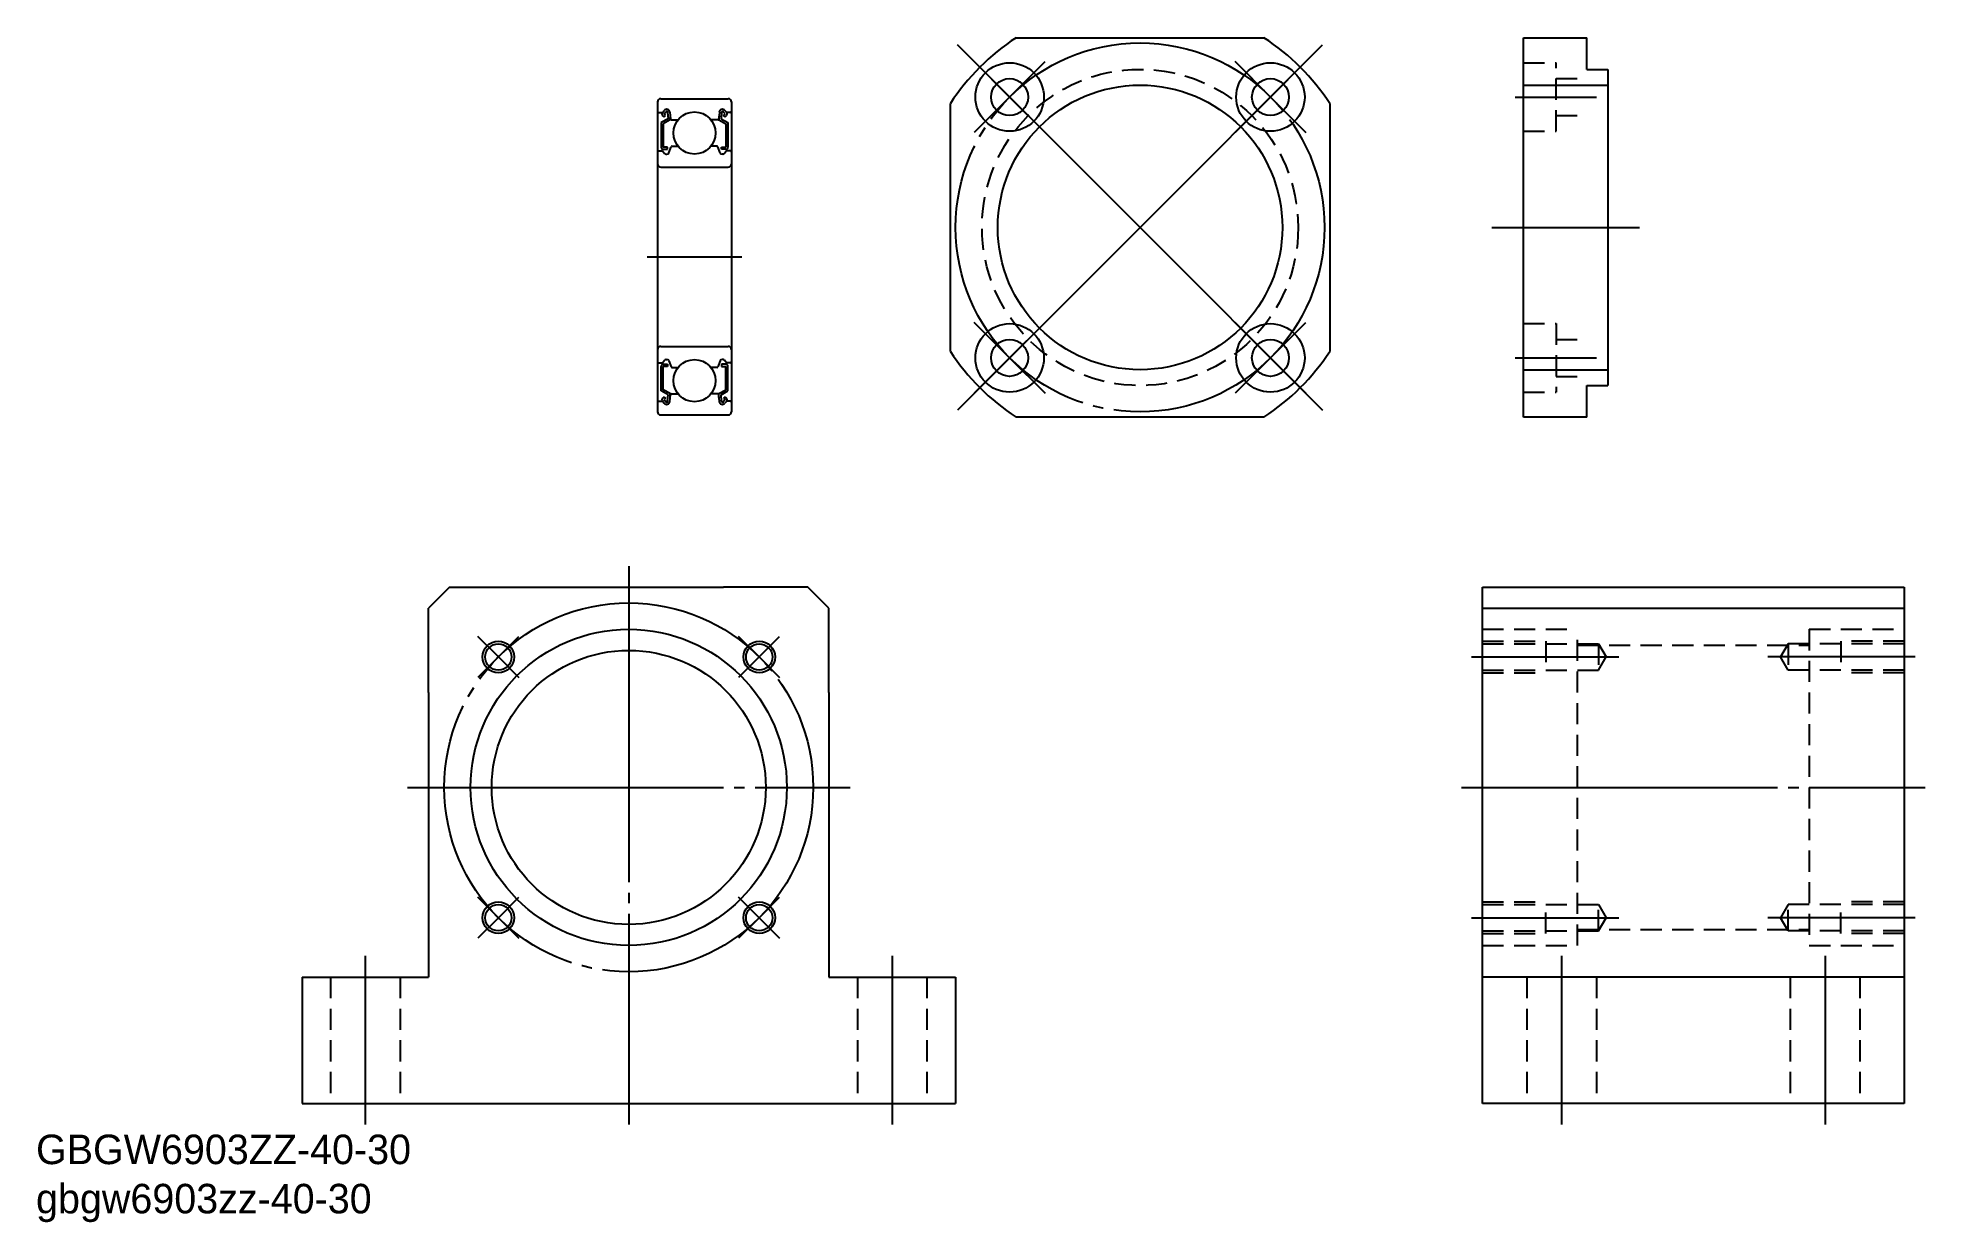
# Model space of a CAD drawing. Extents: x -131 to 48, y -25 to 88.
import ezdxf

# ---------------------------------------------------------------- set-up
doc = ezdxf.new("R2010")
doc.units = 0
doc.linetypes.add('CENTER', pattern=[33, 30, -1, 1, -1])
doc.linetypes.add('DASHED', pattern=[3, 2, -1])
doc.layers.get('0').update_dxf_attribs({"linetype": 'CONTINUOUS'})
doc.layers.add('CENTER', color=7, linetype='CONTINUOUS')

# ---------------------------------------------------------------- blocks, each defined once
blk = doc.blocks.new('*U2')
at = {"linetype": 'CONTINUOUS'}
for s, p in [('GBGW6903ZZ-40-30', (-131.53, -19.2)), ('gbgw6903zz-40-30', (-131.53, -23.87))]:
    blk.add_text(s, height=2.8, dxfattribs=at).set_placement(p)

msp = doc.modelspace()

# ---------------------------------------------------------------- linework, layer by layer
at = {"color": 7, "linetype": 'CONTINUOUS'}
for p, q in [((-38.53, 87.68), (-15.01, 87.68)), ((9.61, 51.68), (9.61, 87.68)), ((9.61, 87.68), (15.61, 87.68)), ((15.61, 84.68), (15.61, 87.68)), ((15.61, 84.68), (17.61, 84.68)), ((17.61, 84.68), (17.61, 54.68)), ((9.61, 83.18), (17.61, 83.18)), ((-44.77, 57.92), (-44.77, 81.44)), ((-8.77, 81.44), (-8.77, 57.92)), ((9.61, 56.18), (17.61, 56.18)), ((15.61, 51.68), (15.61, 54.68)), ((15.61, 54.68), (17.61, 54.68)), ((-15.01, 51.68), (-38.53, 51.68)), ((15.61, 51.68), (9.61, 51.68)), ((-92.29, 35.55), (-94.29, 33.55)), ((-92.29, 35.55), (-84.29, 35.55)), ((-84.29, 35.55), (-66.29, 35.55)), ((-58.29, 35.55), (-66.29, 35.55)), ((-56.29, 33.55), (-58.29, 35.55)), ((5.73, 35.55), (45.73, 35.55)), ((5.73, -13.45), (5.73, 35.55)), ((45.73, 35.55), (45.73, -13.45)), ((-94.29, 25.55), (-94.29, 33.55)), ((-56.29, 25.55), (-56.29, 33.55)), ((5.73, 33.55), (45.73, 33.55)), ((-94.29, 25.55), (-94.29, -1.45)), ((-56.29, 25.55), (-56.29, -1.45)), ((-106.29, -1.45), (-106.29, -13.45)), ((-106.29, -1.45), (-94.29, -1.45)), ((-56.29, -1.45), (-44.29, -1.45)), ((-44.29, -1.45), (-44.29, -13.45)), ((45.73, -1.45), (5.73, -1.45)), ((-106.29, -13.45), (-44.29, -13.45)), ((45.73, -13.45), (5.73, -13.45))]:
    msp.add_line(p, q, dxfattribs=at)
at = {"color": 3, "linetype": 'DASHED'}
for p, q in [((9.61, 85.3), (12.71, 85.3)), ((12.71, 78.8), (12.71, 85.3)), ((12.71, 83.8), (15.61, 83.8)), ((12.71, 80.3), (15.61, 80.3)), ((9.61, 78.8), (12.71, 78.8)), ((9.61, 60.55), (12.71, 60.55)), ((12.71, 60.55), (12.71, 54.05)), ((12.71, 59.05), (15.61, 59.05)), ((12.71, 55.55), (15.61, 55.55)), ((9.61, 54.05), (12.71, 54.05)), ((5.73, 31.55), (14.73, 31.55)), ((14.73, 1.55), (14.73, 31.55)), ((36.73, 31.55), (45.73, 31.55)), ((36.73, 31.55), (36.73, 1.55)), ((5.73, 30.42), (11.73, 30.42)), ((5.73, 30.17), (16.73, 30.17)), ((11.73, 30.42), (11.73, 27.42)), ((14.73, 30.05), (36.73, 30.05)), ((16.73, 30.17), (17.46, 28.92)), ((16.73, 30.17), (16.73, 27.67)), ((16.73, 27.67), (17.46, 28.92)), ((34.73, 30.17), (34.01, 28.92)), ((34.73, 27.67), (34.01, 28.92)), ((45.73, 30.17), (34.73, 30.17)), ((34.73, 30.17), (34.73, 27.67)), ((45.73, 30.42), (39.73, 30.42)), ((39.73, 30.42), (39.73, 27.42)), ((5.73, 27.67), (16.73, 27.67)), ((5.73, 27.42), (11.73, 27.42)), ((45.73, 27.67), (34.73, 27.67)), ((45.73, 27.42), (39.73, 27.42)), ((5.73, 5.68), (11.73, 5.68)), ((5.73, 5.43), (16.73, 5.43)), ((11.73, 2.68), (11.73, 5.68)), ((16.73, 5.43), (17.46, 4.18)), ((16.73, 2.93), (16.73, 5.43)), ((34.73, 5.43), (34.01, 4.18)), ((45.73, 5.43), (34.73, 5.43)), ((34.73, 2.93), (34.73, 5.43)), ((45.73, 5.68), (39.73, 5.68)), ((39.73, 2.68), (39.73, 5.68)), ((16.73, 2.93), (17.46, 4.18)), ((34.73, 2.93), (34.01, 4.18)), ((5.73, 2.93), (16.73, 2.93)), ((5.73, 2.68), (11.73, 2.68)), ((14.73, 3.05), (36.73, 3.05)), ((45.73, 2.93), (34.73, 2.93)), ((45.73, 2.68), (39.73, 2.68)), ((5.73, 1.55), (14.73, 1.55)), ((36.73, 1.55), (45.73, 1.55)), ((-103.59, -1.45), (-103.59, -13.45)), ((-96.99, -1.45), (-96.99, -13.45)), ((-53.59, -1.45), (-53.59, -13.45)), ((-46.99, -1.45), (-46.99, -13.45)), ((9.93, -1.45), (9.93, -13.45)), ((16.53, -1.45), (16.53, -13.45)), ((34.93, -1.45), (34.93, -13.45)), ((41.53, -1.45), (41.53, -13.45))]:
    msp.add_line(p, q, dxfattribs=at)
for p, q in [((-72.55, 81.59), (-72.55, 52.19)), ((-72.25, 81.89), (-65.85, 81.89)), ((-72.1, 80.58), (-71.93, 80.78)), ((-71.94, 80.45), (-71.77, 80.65)), ((-71.4, 80.62), (-71.34, 79.98)), ((-66.69, 80.62), (-66.75, 79.98)), ((-66.15, 80.45), (-66.32, 80.65)), ((-65.99, 80.58), (-66.17, 80.78)), ((-65.55, 81.59), (-65.55, 52.19)), ((-72.45, 80.59), (-72.09, 80.59)), ((-71.56, 79.99), (-72.21, 79.62)), ((-72.21, 79.62), (-72.21, 77.29)), ((-71.94, 80.17), (-72.09, 80.31)), ((-71.36, 79.88), (-72.01, 79.5)), ((-72.01, 79.5), (-72.01, 77.29)), ((-71.8, 80.31), (-71.94, 80.45)), ((-71.94, 80.17), (-71.8, 80.31)), ((-71.6, 80.59), (-71.56, 79.99)), ((-71.36, 80.24), (-71.36, 79.88)), ((-71.24, 79.89), (-70.61, 79.89)), ((-66.85, 79.89), (-67.48, 79.89)), ((-66.73, 80.24), (-66.73, 79.88)), ((-66.73, 79.88), (-66.08, 79.5)), ((-66.49, 80.59), (-66.53, 79.99)), ((-66.53, 79.99), (-65.88, 79.62)), ((-66.29, 80.31), (-66.15, 80.45)), ((-66.15, 80.17), (-66.29, 80.31)), ((-66.15, 80.17), (-66.01, 80.31)), ((-66.08, 79.5), (-66.08, 77.29)), ((-65.65, 80.59), (-66.01, 80.59)), ((-65.88, 79.62), (-65.88, 77.29)), ((-71.61, 77.29), (-72.01, 77.29)), ((-72.01, 77.09), (-71.61, 77.09)), ((-71.61, 77.09), (-71.61, 77.29)), ((-71.47, 76.77), (-71.27, 77.33)), ((-71.17, 77.39), (-70.61, 77.39)), ((-66.92, 77.39), (-67.48, 77.39)), ((-66.62, 76.77), (-66.83, 77.33)), ((-66.48, 77.09), (-66.48, 77.29)), ((-66.48, 77.29), (-66.08, 77.29)), ((-66.08, 77.09), (-66.48, 77.09)), ((-72.45, 76.94), (-72.1, 76.94)), ((-72.25, 75.39), (-65.85, 75.39)), ((-72.1, 76.94), (-71.9, 76.71)), ((-71.75, 76.64), (-71.66, 76.64)), ((-66.34, 76.64), (-66.44, 76.64)), ((-66, 76.94), (-66.19, 76.71)), ((-65.65, 76.94), (-66, 76.94)), ((-72.25, 58.39), (-65.85, 58.39)), ((-72.45, 56.84), (-72.1, 56.84)), ((-72.21, 54.17), (-72.21, 56.49)), ((-72.1, 56.84), (-71.9, 57.07)), ((-72.01, 56.69), (-71.61, 56.69)), ((-72.01, 54.28), (-72.01, 56.49)), ((-71.61, 56.49), (-72.01, 56.49)), ((-71.75, 57.14), (-71.66, 57.14)), ((-71.61, 56.69), (-71.61, 56.49)), ((-71.47, 57.01), (-71.27, 56.46)), ((-71.17, 56.39), (-70.61, 56.39)), ((-66.92, 56.39), (-67.48, 56.39)), ((-66.62, 57.01), (-66.83, 56.46)), ((-66.48, 56.69), (-66.48, 56.49)), ((-66.08, 56.69), (-66.48, 56.69)), ((-66.48, 56.49), (-66.08, 56.49)), ((-66.34, 57.14), (-66.44, 57.14)), ((-66, 56.84), (-66.19, 57.07)), ((-66.08, 54.28), (-66.08, 56.49)), ((-65.65, 56.84), (-66, 56.84)), ((-65.88, 54.17), (-65.88, 56.49)), ((-71.56, 53.79), (-72.21, 54.17)), ((-71.36, 53.91), (-72.01, 54.28)), ((-71.6, 53.19), (-71.56, 53.79)), ((-71.4, 53.17), (-71.34, 53.8)), ((-71.36, 53.55), (-71.36, 53.91)), ((-71.24, 53.89), (-70.61, 53.89)), ((-71.08, 53.89), (-71.08, 53.89)), ((-70.93, 53.89), (-70.93, 53.89)), ((-66.85, 53.89), (-67.48, 53.89)), ((-66.69, 53.17), (-66.75, 53.8)), ((-66.73, 53.91), (-66.08, 54.28)), ((-66.73, 53.55), (-66.73, 53.91)), ((-66.53, 53.79), (-65.88, 54.17)), ((-66.49, 53.19), (-66.53, 53.79)), ((-72.45, 53.19), (-72.09, 53.19)), ((-72.1, 53.21), (-71.93, 53)), ((-71.94, 53.62), (-72.09, 53.48)), ((-71.94, 53.62), (-71.8, 53.48)), ((-71.8, 53.48), (-71.94, 53.34)), ((-71.94, 53.34), (-71.77, 53.13)), ((-66.15, 53.34), (-66.32, 53.13)), ((-66.15, 53.62), (-66.29, 53.48)), ((-66.29, 53.48), (-66.15, 53.34)), ((-65.99, 53.21), (-66.17, 53)), ((-66.15, 53.62), (-66.01, 53.48)), ((-65.65, 53.19), (-66.01, 53.19)), ((-72.25, 51.89), (-65.85, 51.89))]:
    msp.add_line(p, q)
at = {"color": 7, "linetype": 'CONTINUOUS'}
for centre, radius in [((-39.15, 82.05), 3.25), ((-14.4, 82.05), 3.25), ((-39.15, 82.05), 1.75), ((-26.77, 69.68), 13.5), ((-14.4, 82.05), 1.75), ((-39.15, 57.3), 3.25), ((-14.4, 57.3), 3.25), ((-39.15, 57.3), 1.75), ((-14.4, 57.3), 1.75), ((-75.29, 16.55), 15), ((-87.66, 28.92), 1.25), ((-75.29, 16.55), 13), ((-62.91, 28.92), 1.25), ((-87.66, 4.18), 1.25), ((-62.91, 4.18), 1.25)]:
    msp.add_circle(centre, radius, dxfattribs=at)
at = {"color": 3, "linetype": 'DASHED'}
msp.add_circle((-26.77, 69.68), 15, dxfattribs=at)
for centre in [(-69.05, 78.64), (-69.05, 55.14)]:
    msp.add_circle(centre, 2)
at = {"color": 3, "linetype": 'CONTINUOUS'}
for centre in [(-87.66, 28.92), (-62.91, 28.92), (-87.66, 4.18), (-62.91, 4.18)]:
    msp.add_circle(centre, 1.5, dxfattribs=at)
at = {"color": 7, "linetype": 'CONTINUOUS'}
for start, end in [(123.1534, 146.8466), (33.1534, 56.8466), (213.1534, 236.8466), (303.1534, 326.8466)]:
    msp.add_arc((-26.77, 69.68), 21.5, start, end, dxfattribs=at)
for centre, radius, start, end in [((-72.25, 81.59), 0.3, 90, 180), ((-72.45, 80.69), 0.1, 180, 270), ((-71.7, 80.59), 0.3, 4.9347, 140.1381), ((-71.7, 80.59), 0.1, 3.1015, 139.9514), ((-66.4, 80.59), 0.3, 39.8619, 175.0653), ((-66.39, 80.59), 0.1, 40.0486, 176.8985), ((-65.85, 81.59), 0.3, 0, 90), ((-65.65, 80.69), 0.1, 270, 0), ((-71.94, 80.45), 0.2, 140.1381, 225), ((-71.24, 79.99), 0.1, 184.9347, 269.9991), ((-66.85, 79.99), 0.1, 270.0009, 355.0653), ((-66.15, 80.45), 0.2, 315, 39.8619), ((-72.01, 77.29), 0.2, 180, 270), ((-71.17, 77.29), 0.1, 90, 159.9912), ((-66.92, 77.29), 0.1, 20.0088, 90), ((-66.08, 77.29), 0.2, 270, 0), ((-72.45, 76.84), 0.1, 90, 180), ((-72.25, 75.69), 0.3, 180, 270), ((-71.75, 76.84), 0.2, 219.9774, 270), ((-71.66, 76.84), 0.2, 270, 339.9912), ((-66.44, 76.84), 0.2, 200.0088, 270), ((-66.34, 76.84), 0.2, 270, 320.0226), ((-65.85, 75.69), 0.3, 270, 0), ((-65.65, 76.84), 0.1, 0, 90), ((-72.25, 58.09), 0.3, 90, 180), ((-65.85, 58.09), 0.3, 0, 90), ((-72.45, 56.94), 0.1, 180, 270), ((-72.01, 56.49), 0.2, 90, 180), ((-71.75, 56.94), 0.2, 90, 140.0226), ((-71.66, 56.94), 0.2, 20.0088, 90), ((-71.17, 56.49), 0.1, 200.0088, 270), ((-66.92, 56.49), 0.1, 270, 339.9912), ((-66.44, 56.94), 0.2, 90, 159.9912), ((-66.34, 56.94), 0.2, 39.9774, 90), ((-66.08, 56.49), 0.2, 0, 90), ((-65.65, 56.94), 0.1, 270, 0), ((-71.24, 53.79), 0.1, 90.0009, 175.0653), ((-66.85, 53.79), 0.1, 4.9347, 89.9991), ((-72.45, 53.09), 0.1, 90, 180), ((-72.25, 52.19), 0.3, 180, 270), ((-71.94, 53.34), 0.2, 135, 219.8619), ((-71.7, 53.19), 0.3, 219.8619, 355.0653), ((-71.7, 53.2), 0.1, 220.0486, 356.8985), ((-66.4, 53.19), 0.3, 184.9347, 320.1381), ((-66.39, 53.2), 0.1, 183.1015, 319.9514), ((-66.15, 53.34), 0.2, 320.1381, 45), ((-65.85, 52.19), 0.3, 270, 0), ((-65.65, 53.09), 0.1, 0, 90)]:
    msp.add_arc(centre, radius, start, end)
at = {"layer": 'CENTER', "color": 1, "linetype": 'CENTER'}
for p, q in [((-26.77, 69.68), (-44.1, 87)), ((-26.77, 69.68), (-9.45, 87)), ((-39.15, 82.05), (-42.5, 85.41)), ((-39.15, 82.05), (-35.79, 85.41)), ((-14.4, 82.05), (-17.76, 85.41)), ((-14.4, 82.05), (-11.04, 85.41)), ((-39.15, 82.05), (-42.5, 78.69)), ((-39.15, 82.05), (-35.79, 78.69)), ((-14.4, 82.05), (-17.76, 78.69)), ((-14.4, 82.05), (-11.04, 78.69)), ((8.81, 82.05), (16.54, 82.05)), ((-26.77, 69.68), (-44.1, 52.35)), ((-26.77, 69.68), (-9.45, 52.35)), ((6.61, 69.68), (20.61, 69.68)), ((-39.15, 57.3), (-42.5, 60.66)), ((-39.15, 57.3), (-35.79, 60.66)), ((-14.4, 57.3), (-17.76, 60.66)), ((-14.4, 57.3), (-11.04, 60.66)), ((-39.15, 57.3), (-42.5, 53.94)), ((-39.15, 57.3), (-35.79, 53.94)), ((-14.4, 57.3), (-17.76, 53.94)), ((-14.4, 57.3), (-11.04, 53.94)), ((8.81, 57.3), (16.54, 57.3)), ((-75.29, 37.55), (-75.29, -15.45)), ((-87.66, 28.92), (-89.61, 30.87)), ((-87.66, 28.92), (-85.72, 30.87)), ((-62.91, 28.92), (-64.86, 30.87)), ((-62.91, 28.92), (-60.97, 30.87)), ((-87.66, 28.92), (-89.61, 26.98)), ((-87.66, 28.92), (-85.72, 26.98)), ((-62.91, 28.92), (-64.86, 26.98)), ((-62.91, 28.92), (-60.97, 26.98)), ((4.68, 28.92), (17.46, 28.92)), ((4.68, 28.92), (18.67, 28.92)), ((46.79, 28.92), (32.8, 28.92)), ((46.79, 28.92), (34.01, 28.92)), ((-96.29, 16.55), (-54.29, 16.55)), ((3.73, 16.55), (47.73, 16.55)), ((-87.66, 4.18), (-89.61, 6.12)), ((-87.66, 4.18), (-85.72, 6.12)), ((-62.91, 4.18), (-64.86, 6.12)), ((-62.91, 4.18), (-60.97, 6.12)), ((-87.66, 4.18), (-89.61, 2.23)), ((-87.66, 4.18), (-85.72, 2.23)), ((-62.91, 4.18), (-64.86, 2.23)), ((-62.91, 4.18), (-60.97, 2.23)), ((4.68, 4.18), (17.46, 4.18)), ((4.68, 4.18), (18.67, 4.18)), ((46.79, 4.18), (32.8, 4.18)), ((46.79, 4.18), (34.01, 4.18)), ((-100.29, 0.55), (-100.29, -15.45)), ((-50.29, 0.55), (-50.29, -15.45)), ((13.23, 0.55), (13.23, -15.45)), ((38.23, 0.55), (38.23, -15.45))]:
    msp.add_line(p, q, dxfattribs=at)
at = {"layer": 'CENTER'}
msp.add_line((-73.55, 66.89), (-64.55, 66.89), dxfattribs=at)
at = {"layer": 'CENTER', "color": 1, "linetype": 'CENTER'}
for centre in [(-26.77, 69.68), (-75.29, 16.55)]:
    msp.add_circle(centre, 17.5, dxfattribs=at)

# ---------------------------------------------------------------- block references
at = {"linetype": 'CONTINUOUS'}
msp.add_blockref('*U2', (0, 0), dxfattribs=at)

doc.saveas('drawing.dxf')
